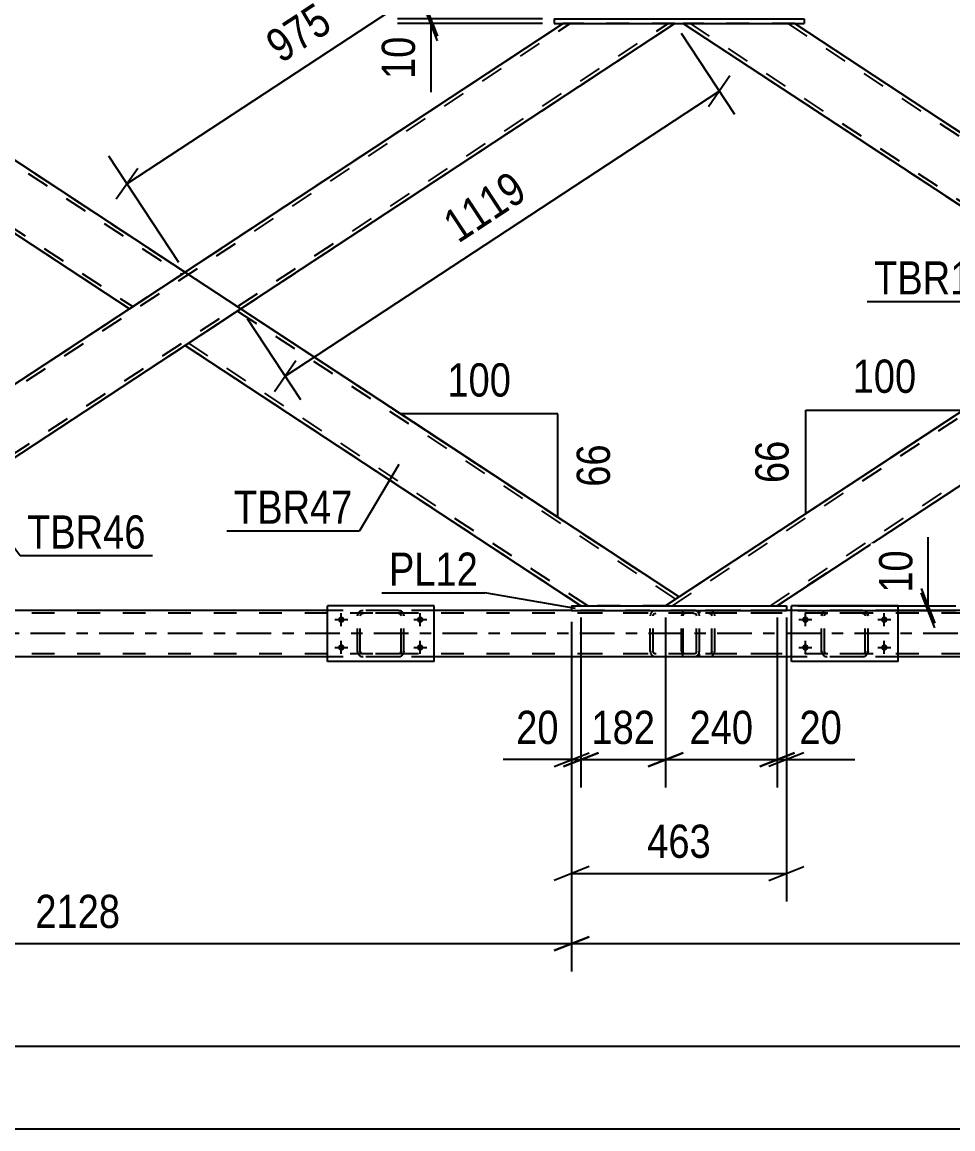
# Model space of a CAD drawing. Header units: millimetres. Extents: x -851 to 338, y -786 to 55.
# Drawn here: x -314.4 to -234.2, y -100.6 to -5.2 of the extents above; entities that cross this region are included whole.
import ezdxf

# ---------------------------------------------------------------- set-up
doc = ezdxf.new("R2010")
doc.units = ezdxf.units.MM
doc.linetypes.add('DXK_LINE_DOT2', pattern=[3.9198, 1.9599, -1.9599])
doc.linetypes.add('DXK_LINE_DOT3', pattern=[5.9187, 2.979, -0.9799, 0.9799, -0.9799])
doc.styles.add('Arial Narrow', font='ARIALN.TTF', dxfattribs={"height": 0.2})

# ---------------------------------------------------------------- blocks, each defined once
blk = doc.blocks.new('Part-232933133-4807 - 4785')
at = {"color": 7, "linetype": 'DXK_LINE_DOT2'}
for p, q in [((-182.609, -5.295), (-258.924, -55.494)), ((-258.342, -55.494), (-182.026, -5.295)), ((-258.342, -55.494), (-182.026, -5.295)), ((-249.899, -55.494), (-173.583, -5.295)), ((-249.899, -55.494), (-173.583, -5.295)), ((-173.001, -5.295), (-249.317, -55.494)), ((-257.77, -54.734), (-258.924, -55.494)), ((-258.924, -55.494), (-258.924, -55.494)), ((-258.924, -55.494), (-249.317, -55.494))]:
    blk.add_line(p, q, dxfattribs=at)
at = {"color": 2, "linetype": 'Continuous'}
for p, q in [((-220.007, -29.894), (-257.77, -54.734)), ((-215.203, -33.054), (-249.317, -55.494))]:
    blk.add_line(p, q, dxfattribs=at)
blk = doc.blocks.new('Part-232933133-4827 - 4785')
at = {"color": 7, "linetype": 'DXK_LINE_DOT2'}
for p, q in [((-267.743, -5.295), (-344.059, -55.494)), ((-343.476, -55.494), (-267.161, -5.295)), ((-343.476, -55.494), (-267.161, -5.295)), ((-335.033, -55.494), (-258.717, -5.295)), ((-335.033, -55.494), (-258.717, -5.295)), ((-258.135, -5.295), (-334.451, -55.494)), ((-258.135, -5.295), (-267.743, -5.295)), ((-258.135, -5.295), (-258.135, -5.295)), ((-300.337, -26.734), (-305.141, -29.894)), ((-295.533, -29.894), (-300.337, -33.054))]:
    blk.add_line(p, q, dxfattribs=at)
at = {"color": 2, "linetype": 'Continuous'}
for p, q in [((-267.743, -5.295), (-300.337, -26.734)), ((-258.135, -5.295), (-295.533, -29.894)), ((-305.141, -29.894), (-342.904, -54.734)), ((-300.337, -33.054), (-334.451, -55.494))]:
    blk.add_line(p, q, dxfattribs=at)
blk = doc.blocks.new('Part-232933133-4842 - 4785')
at = {"color": 2, "linetype": 'Continuous'}
for p, q in [((-296.116, -30.277), (-300.337, -33.054)), ((-295.533, -29.894), (-296.116, -30.277)), ((-295.533, -29.894), (-257.77, -54.734)), ((-295.533, -29.894), (-295.533, -29.894)), ((-300.337, -33.054), (-300.337, -33.054)), ((-300.337, -33.054), (-266.224, -55.494)), ((-257.77, -54.734), (-258.924, -55.494))]:
    blk.add_line(p, q, dxfattribs=at)
at = {"color": 7, "linetype": 'DXK_LINE_DOT2'}
for p, q in [((-295.824, -30.086), (-295.824, -30.086)), ((-295.824, -30.086), (-258.061, -54.926)), ((-295.824, -30.086), (-258.061, -54.926)), ((-295.533, -29.894), (-257.77, -54.734)), ((-300.337, -33.054), (-266.224, -55.494)), ((-300.337, -33.054), (-300.337, -33.054)), ((-300.046, -32.863), (-300.024, -32.848)), ((-300.046, -32.863), (-300.046, -32.863)), ((-300.046, -32.863), (-265.641, -55.494)), ((-300.046, -32.863), (-265.641, -55.494)), ((-299.755, -32.671), (-299.755, -32.671)), ((-299.755, -32.671), (-299.755, -32.671)), ((-258.924, -55.494), (-266.224, -55.494))]:
    blk.add_line(p, q, dxfattribs=at)
blk = doc.blocks.new('Part-232933133-4921 - 4785')
at = {"color": 7, "linetype": 'DXK_LINE_DOT2'}
for p, q in [((-257.532, -56.19), (-257.552, -56.374)), ((-257.473, -56.034), (-257.532, -56.19)), ((-257.385, -55.93), (-257.473, -56.034)), ((-257.417, -56.374), (-257.407, -56.282)), ((-257.407, -56.282), (-257.377, -56.204)), ((-257.282, -55.894), (-257.385, -55.93)), ((-257.377, -56.204), (-257.333, -56.152)), ((-257.333, -56.152), (-257.282, -56.134)), ((-249.617, -55.894), (-257.282, -55.894)), ((-249.617, -56.134), (-257.282, -56.134)), ((-256.005, -55.894), (-256.005, -56.134)), ((-254.998, -55.93), (-255.19, -55.894)), ((-255.19, -56.134), (-255.094, -56.152)), ((-255.094, -56.152), (-255.012, -56.204)), ((-255.012, -56.204), (-254.958, -56.282)), ((-254.958, -56.282), (-254.939, -56.374)), ((-254.723, -56.204), (-254.726, -56.19)), ((-254.687, -56.374), (-254.723, -56.204)), ((-257.552, -59.414), (-257.552, -56.374)), ((-257.417, -59.414), (-257.417, -56.374)), ((-254.939, -59.414), (-254.939, -56.374)), ((-254.687, -59.414), (-254.687, -56.374)), ((-257.552, -59.414), (-257.532, -59.597)), ((-257.532, -59.597), (-257.473, -59.753)), ((-257.473, -59.753), (-257.385, -59.857)), ((-257.407, -59.505), (-257.417, -59.414)), ((-257.377, -59.583), (-257.407, -59.505)), ((-257.385, -59.857), (-257.282, -59.894)), ((-257.333, -59.635), (-257.377, -59.583)), ((-257.282, -59.654), (-257.333, -59.635)), ((-249.617, -59.654), (-257.282, -59.654)), ((-249.617, -59.894), (-257.282, -59.894)), ((-256.005, -59.894), (-256.005, -59.654)), ((-255.094, -59.635), (-255.19, -59.654)), ((-255.19, -59.894), (-254.998, -59.857)), ((-255.012, -59.583), (-255.094, -59.635)), ((-254.958, -59.505), (-255.012, -59.583)), ((-254.939, -59.414), (-254.958, -59.505)), ((-254.726, -59.597), (-254.707, -59.505)), ((-254.707, -59.505), (-254.687, -59.414))]:
    blk.add_line(p, q, dxfattribs=at)
for centre, start, end in [((-255.176, -56.389), 23.84913, 68.80564), ((-255.176, -59.398), 291.19436, 336.15087)]:
    blk.add_arc(centre, 0.492, start, end, dxfattribs=at)
blk = doc.blocks.new('Part-232933133-4928 - 4785')
at = {"color": 7, "linetype": 'DXK_LINE_DOT2'}
for p, q in [((-256.516, -55.894), (-266.259, -55.894)), ((-256.516, -56.134), (-266.259, -56.134)), ((-260.226, -56.204), (-260.262, -56.374)), ((-260.223, -56.19), (-260.226, -56.204)), ((-260.007, -56.374), (-259.987, -56.282)), ((-259.987, -56.282), (-259.932, -56.204)), ((-259.751, -55.894), (-259.947, -55.93)), ((-259.932, -56.204), (-259.849, -56.152)), ((-259.849, -56.152), (-259.751, -56.134)), ((-256.321, -55.93), (-256.516, -55.894)), ((-256.516, -56.134), (-256.418, -56.152)), ((-256.418, -56.152), (-256.336, -56.204)), ((-256.336, -56.204), (-256.28, -56.282)), ((-256.28, -56.282), (-256.261, -56.374)), ((-256.041, -56.204), (-256.044, -56.19)), ((-256.005, -56.374), (-256.041, -56.204)), ((-260.262, -59.414), (-260.262, -56.374)), ((-260.007, -59.414), (-260.007, -56.374)), ((-256.261, -59.414), (-256.261, -56.374)), ((-256.005, -59.414), (-256.005, -56.374)), ((-256.516, -59.654), (-266.259, -59.654)), ((-256.516, -59.894), (-266.259, -59.894)), ((-260.262, -59.414), (-260.243, -59.505)), ((-260.243, -59.505), (-260.223, -59.597)), ((-259.987, -59.505), (-260.007, -59.414)), ((-259.932, -59.583), (-259.987, -59.505)), ((-259.947, -59.857), (-259.751, -59.894)), ((-259.849, -59.635), (-259.932, -59.583)), ((-259.751, -59.654), (-259.849, -59.635)), ((-256.418, -59.635), (-256.516, -59.654)), ((-256.516, -59.894), (-256.321, -59.857)), ((-256.336, -59.583), (-256.418, -59.635)), ((-256.28, -59.505), (-256.336, -59.583)), ((-256.261, -59.414), (-256.28, -59.505)), ((-256.044, -59.597), (-256.025, -59.505)), ((-256.025, -59.505), (-256.005, -59.414))]:
    blk.add_line(p, q, dxfattribs=at)
for centre, start, end in [((-259.771, -56.394), 110.75832, 155.68004), ((-256.497, -56.394), 24.31996, 69.24168), ((-259.771, -59.393), 204.31996, 249.24168), ((-256.497, -59.393), 290.75832, 335.68004)]:
    blk.add_arc(centre, 0.496, start, end, dxfattribs=at)
blk = doc.blocks.new('Part-232933133-5012 - 4785')
at = {"color": 2, "linetype": 'Continuous'}
for p, q in [((-342.539, -5.295), (-305.141, -29.894)), ((-332.931, -5.295), (-300.337, -26.734)), ((-305.141, -29.894), (-300.919, -27.117)), ((-300.919, -27.117), (-300.337, -26.734)), ((-300.337, -26.734), (-300.337, -26.734)), ((-305.141, -29.894), (-305.141, -29.894))]:
    blk.add_line(p, q, dxfattribs=at)
at = {"color": 7, "linetype": 'DXK_LINE_DOT2'}
for p, q in [((-305.141, -29.894), (-342.539, -5.295)), ((-342.539, -5.295), (-342.539, -5.295)), ((-332.931, -5.295), (-342.539, -5.295)), ((-341.957, -5.295), (-304.85, -29.703)), ((-341.957, -5.295), (-304.85, -29.703)), ((-333.514, -5.295), (-300.628, -26.926)), ((-333.514, -5.295), (-300.628, -26.926)), ((-332.931, -5.295), (-300.337, -26.734)), ((-300.382, -26.764), (-300.919, -27.117)), ((-300.628, -26.926), (-300.628, -26.926)), ((-304.559, -29.511), (-304.559, -29.511)), ((-304.559, -29.511), (-304.559, -29.511)), ((-305.141, -29.894), (-305.141, -29.894)), ((-304.85, -29.703), (-304.828, -29.688)), ((-304.85, -29.703), (-304.85, -29.703))]:
    blk.add_line(p, q, dxfattribs=at)
blk = doc.blocks.new('Part-232933133-5017 - 4785')
at = {"color": 2, "linetype": 'Continuous'}
for p, q in [((-257.405, -5.295), (-220.007, -29.894)), ((-247.797, -5.295), (-215.203, -26.734)), ((-220.007, -29.894), (-215.785, -27.117)), ((-215.785, -27.117), (-215.203, -26.734)), ((-215.203, -26.734), (-215.203, -26.734)), ((-220.007, -29.894), (-220.007, -29.894))]:
    blk.add_line(p, q, dxfattribs=at)
at = {"color": 7, "linetype": 'DXK_LINE_DOT2'}
for p, q in [((-220.007, -29.894), (-257.405, -5.295)), ((-257.405, -5.295), (-257.405, -5.295)), ((-247.797, -5.295), (-257.405, -5.295)), ((-256.823, -5.295), (-219.716, -29.703)), ((-256.823, -5.295), (-219.716, -29.703)), ((-248.38, -5.295), (-215.494, -26.926)), ((-248.38, -5.295), (-215.494, -26.926)), ((-247.797, -5.295), (-215.203, -26.734)), ((-215.247, -26.764), (-215.785, -27.117)), ((-215.494, -26.926), (-215.494, -26.926)), ((-219.425, -29.511), (-219.425, -29.511)), ((-219.425, -29.511), (-219.425, -29.511)), ((-220.007, -29.894), (-220.007, -29.894)), ((-219.716, -29.703), (-219.694, -29.688)), ((-219.716, -29.703), (-219.716, -29.703))]:
    blk.add_line(p, q, dxfattribs=at)
blk = doc.blocks.new('Part-232933133-5034 - 4785')
at = {"color": 2, "linetype": 'Continuous'}
for p, q in [((-268.543, -4.895), (-268.543, -5.295)), ((-268.543, -4.895), (-246.997, -4.895)), ((-268.543, -5.295), (-246.997, -5.295)), ((-246.997, -4.895), (-246.997, -5.295))]:
    blk.add_line(p, q, dxfattribs=at)
blk = doc.blocks.new('Part-232933133-5109 - 4785')
at = {"color": 2, "linetype": 'Continuous'}
for p, q in [((-267.024, -55.494), (-267.024, -55.894)), ((-267.024, -55.494), (-248.517, -55.494)), ((-267.024, -55.894), (-248.517, -55.894)), ((-248.517, -55.494), (-248.517, -55.894))]:
    blk.add_line(p, q, dxfattribs=at)
blk = doc.blocks.new('Part-232933133-5177 - 4785')
at = {"color": 7, "linetype": 'DXK_LINE_DOT2'}
for p, q in [((-150.879, -56.134), (-823.016, -56.134)), ((-278.879, -55.894), (-288.079, -55.894)), ((-248.517, -55.894), (-267.024, -55.894)), ((-238.879, -55.894), (-248.079, -55.894)), ((-150.879, -59.654), (-823.016, -59.654)), ((-278.879, -59.894), (-288.079, -59.894)), ((-238.879, -59.894), (-248.079, -59.894))]:
    blk.add_line(p, q, dxfattribs=at)
at = {"color": 2, "linetype": 'Continuous'}
for p, q in [((-288.079, -55.894), (-318.879, -55.894)), ((-267.024, -55.894), (-278.879, -55.894)), ((-248.079, -55.894), (-248.517, -55.894)), ((-208.079, -55.894), (-238.879, -55.894)), ((-288.079, -59.894), (-318.879, -59.894)), ((-248.079, -59.894), (-278.879, -59.894)), ((-208.079, -59.894), (-238.879, -59.894))]:
    blk.add_line(p, q, dxfattribs=at)
at = {"color": 7, "linetype": 'DXK_LINE_DOT3'}
blk.add_line((-150.879, -57.894), (-823.016, -57.894), dxfattribs=at)
blk = doc.blocks.new('Bolt-232933133-59344 - 4785')
at = {"linetype": 'Continuous'}
for points in [[(-286.879, -56.414, -1), (-286.879, -56.974, -1)], [(-280.079, -56.414, -1), (-280.079, -56.974, -1)], [(-286.879, -58.814, -1), (-286.879, -59.374, -1)], [(-280.079, -58.814, -1), (-280.079, -59.374, -1)]]:
    blk.add_hatch(color=1, dxfattribs=at).paths.add_polyline_path(points)
at = {"color": 1, "linetype": 'Continuous'}
for p, q in [((-286.879, -57.254), (-286.879, -56.134)), ((-280.079, -57.254), (-280.079, -56.134)), ((-287.439, -56.694), (-286.319, -56.694)), ((-280.639, -56.694), (-279.519, -56.694)), ((-287.439, -59.094), (-286.319, -59.094)), ((-286.879, -59.654), (-286.879, -58.534)), ((-280.639, -59.094), (-279.519, -59.094)), ((-280.079, -59.654), (-280.079, -58.534))]:
    blk.add_line(p, q, dxfattribs=at)
blk = doc.blocks.new('Part-232933133-59251 - 4785')
at = {"color": 7, "linetype": 'DXK_LINE_DOT2'}
for p, q in [((-245.479, -56.374), (-245.443, -56.19)), ((-245.443, -56.19), (-245.479, -56.374)), ((-245.239, -56.374), (-245.221, -56.282)), ((-245.221, -56.282), (-245.169, -56.204)), ((-245.183, -55.93), (-244.999, -55.894)), ((-244.999, -55.894), (-245.183, -55.93)), ((-245.169, -56.204), (-245.091, -56.152)), ((-245.091, -56.152), (-244.999, -56.134)), ((-241.959, -55.894), (-244.999, -55.894)), ((-241.959, -56.134), (-244.999, -56.134)), ((-241.959, -55.894), (-241.776, -55.93)), ((-241.776, -55.93), (-241.959, -55.894)), ((-241.959, -56.134), (-241.867, -56.152)), ((-241.867, -56.152), (-241.79, -56.204)), ((-241.79, -56.204), (-241.737, -56.282)), ((-241.737, -56.282), (-241.719, -56.374)), ((-241.516, -56.19), (-241.479, -56.374)), ((-241.479, -56.374), (-241.516, -56.19)), ((-245.479, -59.414), (-245.479, -56.374)), ((-245.239, -59.414), (-245.239, -56.374)), ((-241.719, -59.414), (-241.719, -56.374)), ((-241.479, -59.414), (-241.479, -56.374)), ((-245.443, -59.597), (-245.479, -59.414)), ((-245.479, -59.414), (-245.443, -59.597)), ((-245.221, -59.505), (-245.239, -59.414)), ((-245.169, -59.583), (-245.221, -59.505)), ((-244.999, -59.894), (-245.183, -59.857)), ((-245.183, -59.857), (-244.999, -59.894)), ((-245.091, -59.635), (-245.169, -59.583)), ((-244.999, -59.654), (-245.091, -59.635)), ((-241.959, -59.654), (-244.999, -59.654)), ((-241.959, -59.894), (-244.999, -59.894)), ((-241.867, -59.635), (-241.959, -59.654)), ((-241.776, -59.857), (-241.959, -59.894)), ((-241.959, -59.894), (-241.776, -59.857)), ((-241.79, -59.583), (-241.867, -59.635)), ((-241.737, -59.505), (-241.79, -59.583)), ((-241.719, -59.414), (-241.737, -59.505)), ((-241.479, -59.414), (-241.516, -59.597)), ((-241.516, -59.597), (-241.479, -59.414))]:
    blk.add_line(p, q, dxfattribs=at)
at = {"color": 7, "linetype": 'DXK_LINE_DOT3'}
blk.add_line((-243.479, -57.894), (-243.479, -57.894), dxfattribs=at)
at = {"color": 7, "linetype": 'DXK_LINE_DOT2'}
for centre, start, end in [((-244.999, -56.374), 112.5, 157.5), ((-244.999, -56.374), 112.5, 157.5), ((-241.959, -56.374), 22.5, 67.5), ((-241.959, -56.374), 22.5, 67.5), ((-244.999, -59.414), 202.5, 247.5), ((-244.999, -59.414), 202.5, 247.5), ((-241.959, -59.414), 292.5, 337.5), ((-241.959, -59.414), 292.5, 337.5)]:
    blk.add_arc(centre, 0.48, start, end, dxfattribs=at)
blk = doc.blocks.new('Part-232933133-59252 - 4785')
at = {"color": 2, "linetype": 'Continuous'}
for p, q in [((-238.879, -55.494), (-248.079, -55.494)), ((-248.079, -60.294), (-248.079, -55.494)), ((-238.879, -60.294), (-238.879, -55.494)), ((-238.879, -60.294), (-248.079, -60.294))]:
    blk.add_line(p, q, dxfattribs=at)
blk = doc.blocks.new('Part-232933133-59254 - 4785')
at = {"color": 7, "linetype": 'DXK_LINE_DOT2'}
for p, q in [((-285.479, -56.374), (-285.443, -56.19)), ((-285.443, -56.19), (-285.479, -56.374)), ((-285.239, -56.374), (-285.221, -56.282)), ((-285.221, -56.282), (-285.169, -56.204)), ((-285.183, -55.93), (-284.999, -55.894)), ((-284.999, -55.894), (-285.183, -55.93)), ((-285.169, -56.204), (-285.091, -56.152)), ((-285.091, -56.152), (-284.999, -56.134)), ((-281.959, -55.894), (-284.999, -55.894)), ((-281.959, -56.134), (-284.999, -56.134)), ((-281.959, -55.894), (-281.776, -55.93)), ((-281.776, -55.93), (-281.959, -55.894)), ((-281.959, -56.134), (-281.867, -56.152)), ((-281.867, -56.152), (-281.79, -56.204)), ((-281.79, -56.204), (-281.737, -56.282)), ((-281.737, -56.282), (-281.719, -56.374)), ((-281.516, -56.19), (-281.479, -56.374)), ((-281.479, -56.374), (-281.516, -56.19)), ((-285.479, -59.414), (-285.479, -56.374)), ((-285.239, -59.414), (-285.239, -56.374)), ((-281.719, -59.414), (-281.719, -56.374)), ((-281.479, -59.414), (-281.479, -56.374)), ((-285.443, -59.597), (-285.479, -59.414)), ((-285.479, -59.414), (-285.443, -59.597)), ((-285.221, -59.505), (-285.239, -59.414)), ((-285.169, -59.583), (-285.221, -59.505)), ((-284.999, -59.894), (-285.183, -59.857)), ((-285.183, -59.857), (-284.999, -59.894)), ((-285.091, -59.635), (-285.169, -59.583)), ((-284.999, -59.654), (-285.091, -59.635)), ((-281.959, -59.654), (-284.999, -59.654)), ((-281.959, -59.894), (-284.999, -59.894)), ((-281.867, -59.635), (-281.959, -59.654)), ((-281.776, -59.857), (-281.959, -59.894)), ((-281.959, -59.894), (-281.776, -59.857)), ((-281.79, -59.583), (-281.867, -59.635)), ((-281.737, -59.505), (-281.79, -59.583)), ((-281.719, -59.414), (-281.737, -59.505)), ((-281.479, -59.414), (-281.516, -59.597)), ((-281.516, -59.597), (-281.479, -59.414))]:
    blk.add_line(p, q, dxfattribs=at)
at = {"color": 7, "linetype": 'DXK_LINE_DOT3'}
blk.add_line((-283.479, -57.894), (-283.479, -57.894), dxfattribs=at)
at = {"color": 7, "linetype": 'DXK_LINE_DOT2'}
for centre, start, end in [((-284.999, -56.374), 112.5, 157.5), ((-284.999, -56.374), 112.5, 157.5), ((-281.959, -56.374), 22.5, 67.5), ((-281.959, -56.374), 22.5, 67.5), ((-284.999, -59.414), 202.5, 247.5), ((-284.999, -59.414), 202.5, 247.5), ((-281.959, -59.414), 292.5, 337.5), ((-281.959, -59.414), 292.5, 337.5)]:
    blk.add_arc(centre, 0.48, start, end, dxfattribs=at)
blk = doc.blocks.new('Part-232933133-59255 - 4785')
at = {"color": 2, "linetype": 'Continuous'}
for p, q in [((-278.879, -55.494), (-288.079, -55.494)), ((-288.079, -60.294), (-288.079, -55.494)), ((-278.879, -60.294), (-278.879, -55.494)), ((-278.879, -60.294), (-288.079, -60.294))]:
    blk.add_line(p, q, dxfattribs=at)
blk = doc.blocks.new('Bolt-232933133-59343 - 4785')
at = {"linetype": 'Continuous'}
for points in [[(-246.879, -56.414, -1), (-246.879, -56.974, -1)], [(-240.079, -56.414, -1), (-240.079, -56.974, -1)], [(-246.879, -58.814, -1), (-246.879, -59.374, -1)], [(-240.079, -58.814, -1), (-240.079, -59.374, -1)]]:
    blk.add_hatch(color=1, dxfattribs=at).paths.add_polyline_path(points)
at = {"color": 1, "linetype": 'Continuous'}
for p, q in [((-246.879, -57.254), (-246.879, -56.134)), ((-240.079, -57.254), (-240.079, -56.134)), ((-247.439, -56.694), (-246.319, -56.694)), ((-240.639, -56.694), (-239.519, -56.694)), ((-247.439, -59.094), (-246.319, -59.094)), ((-246.879, -59.654), (-246.879, -58.534)), ((-240.639, -59.094), (-239.519, -59.094)), ((-240.079, -59.654), (-240.079, -58.534))]:
    blk.add_line(p, q, dxfattribs=at)
blk = doc.blocks.new('StraightDimension-232933133-25405 - 4785')
at = {"color": 7, "linetype": 'Continuous'}
for p, q in [((-268.292, -4.459), (-274.32, 4.705)), ((-273.677, 0.998), (-271.831, 3.649)), ((-305.348, -19.116), (-272.754, 2.324)), ((-300.887, -25.899), (-306.914, -16.735)), ((-304.425, -17.791), (-306.272, -20.442))]:
    blk.add_line(p, q, dxfattribs=at)
at = {"color": 0}
blk.add_wipeout([(-286.671, -5.933), (-288.979, -2.424), (-294.564, -6.097), (-292.256, -9.606)], dxfattribs=at)
at = {"color": 3, "style": 'Arial Narrow'}
blk.add_text('975', height=2.8633, rotation=33.33468, dxfattribs=at).set_placement((-292.084, -8.775))
blk = doc.blocks.new('StraightDimension-232933133-6889 - 4785')
at = {"color": 7, "linetype": 'Continuous'}
for p, q in [((-266.224, -56.494), (-266.224, -71.165)), ((-258.924, -56.494), (-258.924, -71.165)), ((-267.724, -69.365), (-264.724, -68.165)), ((-257.424, -68.165), (-260.424, -69.365)), ((-266.224, -68.765), (-258.924, -68.765))]:
    blk.add_line(p, q, dxfattribs=at)
at = {"color": 0}
blk.add_wipeout([(-259.232, -68.015), (-259.232, -63.815), (-265.916, -63.815), (-265.916, -68.015)], dxfattribs=at)
at = {"color": 3, "style": 'Arial Narrow'}
blk.add_text('182', height=2.8633, dxfattribs=at).set_placement((-265.316, -67.415))
blk = doc.blocks.new('StraightDimension-232933133-25109 - 4785')
at = {"color": 7, "linetype": 'Continuous'}
for p, q in [((-279.775, -3.395), (-278.575, -6.395)), ((-278.575, -6.795), (-279.775, -3.795)), ((-269.543, -4.895), (-282.025, -4.895)), ((-269.543, -5.295), (-282.025, -5.295)), ((-279.175, -5.295), (-279.175, -4.895)), ((-279.175, -5.295), (-279.175, -11.201)), ((-279.175, -5.295), (-279.175, -11.201))]:
    blk.add_line(p, q, dxfattribs=at)
at = {"color": 0}
blk.add_wipeout([(-279.925, -5.82), (-284.125, -5.82), (-284.125, -10.676), (-279.925, -10.676)], dxfattribs=at)
at = {"color": 3, "style": 'Arial Narrow'}
blk.add_text('10', height=2.8633, rotation=90.00021, dxfattribs=at).set_placement((-280.525, -10.076))
blk = doc.blocks.new('StraightDimension-232933133-6881 - 4785')
at = {"color": 7, "linetype": 'Continuous'}
for p, q in [((-258.924, -56.494), (-258.924, -71.165)), ((-249.317, -56.494), (-249.317, -71.165)), ((-260.424, -69.365), (-257.424, -68.165)), ((-247.817, -68.165), (-250.817, -69.365)), ((-258.924, -68.765), (-249.317, -68.765))]:
    blk.add_line(p, q, dxfattribs=at)
at = {"color": 0}
blk.add_wipeout([(-250.778, -68.015), (-250.778, -63.815), (-257.463, -63.815), (-257.463, -68.015)], dxfattribs=at)
at = {"color": 3, "style": 'Arial Narrow'}
blk.add_text('240', height=2.8633, dxfattribs=at).set_placement((-256.863, -67.415))
blk = doc.blocks.new('StraightDimension-232933133-52159 - 4785')
at = {"color": 7, "linetype": 'Continuous'}
blk.add_line((-823.016, -93.466), (-107.453, -93.466), dxfattribs=at)
blk = doc.blocks.new('AngleDimension-232933133-6412 - 4785')
at = {"color": 7, "linetype": 'Continuous'}
for p, q in [((-303.237, -24.827), (-281.759, -38.955)), ((-268.224, -38.955), (-281.759, -38.955)), ((-268.224, -47.858), (-281.759, -38.955)), ((-268.224, -47.858), (-268.224, -38.955))]:
    blk.add_line(p, q, dxfattribs=at)
at = {"color": 0}
for points in [[(-271.65, -38.055), (-271.65, -33.855), (-278.334, -33.855), (-278.334, -38.055)], [(-263.125, -40.978), (-267.325, -40.978), (-267.324, -45.834), (-263.124, -45.834)]]:
    blk.add_wipeout(points, dxfattribs=at)
at = {"color": 3, "style": 'Arial Narrow'}
blk.add_text('100', height=2.8633, dxfattribs=at).set_placement((-277.734, -37.455))
blk.add_text('66', height=2.8633, rotation=90.00021, dxfattribs=at).set_placement((-263.724, -45.234))
blk = doc.blocks.new('StraightDimension-232933133-5732 - 4785')
at = {"color": 7, "linetype": 'Continuous'}
for p, q in [((-236.311, -55.494), (-236.311, -49.587)), ((-236.311, -55.494), (-236.311, -49.587)), ((-236.911, -53.994), (-235.711, -56.994)), ((-235.711, -57.394), (-236.911, -54.394)), ((-247.517, -55.494), (-233.911, -55.494)), ((-247.517, -55.894), (-233.911, -55.894)), ((-236.311, -55.894), (-236.311, -55.494))]:
    blk.add_line(p, q, dxfattribs=at)
at = {"color": 0}
blk.add_wipeout([(-237.061, -50.112), (-241.261, -50.112), (-241.261, -54.969), (-237.061, -54.969)], dxfattribs=at)
at = {"color": 3, "style": 'Arial Narrow'}
blk.add_text('10', height=2.8633, rotation=90.00021, dxfattribs=at).set_placement((-237.661, -54.369))
blk = doc.blocks.new('StraightDimension-232933133-25419 - 4785')
at = {"color": 7, "linetype": 'Continuous'}
for p, q in [((-257.586, -6.13), (-252.991, -13.115)), ((-255.233, -12.436), (-253.386, -9.785)), ((-291.708, -35.71), (-254.31, -11.11)), ((-294.984, -30.73), (-290.389, -37.715)), ((-290.784, -34.384), (-292.631, -37.036))]:
    blk.add_line(p, q, dxfattribs=at)
at = {"color": 0}
blk.add_wipeout([(-269.865, -20.445), (-272.173, -16.936), (-279.285, -21.614), (-276.977, -25.123)], dxfattribs=at)
at = {"color": 3, "style": 'Arial Narrow'}
blk.add_text('1119', height=2.8633, rotation=33.33468, dxfattribs=at).set_placement((-276.805, -24.292))
blk = doc.blocks.new('StraightDimension-232933133-6873 - 4785')
at = {"color": 7, "linetype": 'Continuous'}
for p, q in [((-267.024, -56.894), (-267.024, -71.165)), ((-266.224, -56.494), (-266.224, -71.165)), ((-268.524, -69.365), (-265.524, -68.165)), ((-264.724, -68.165), (-267.724, -69.365)), ((-267.024, -68.765), (-272.93, -68.765)), ((-267.024, -68.765), (-272.93, -68.765)), ((-267.024, -68.765), (-266.224, -68.765))]:
    blk.add_line(p, q, dxfattribs=at)
at = {"color": 0}
blk.add_wipeout([(-267.549, -68.015), (-267.549, -63.815), (-272.405, -63.815), (-272.405, -68.015)], dxfattribs=at)
at = {"color": 3, "style": 'Arial Narrow'}
blk.add_text('20', height=2.8633, dxfattribs=at).set_placement((-271.805, -67.415))
blk = doc.blocks.new('StraightDimension-232933133-6897 - 4785')
at = {"color": 7, "linetype": 'Continuous'}
for p, q in [((-249.317, -56.494), (-249.317, -71.165)), ((-248.517, -56.494), (-248.517, -71.165)), ((-250.817, -69.365), (-247.817, -68.165)), ((-247.017, -68.165), (-250.017, -69.365)), ((-249.317, -68.765), (-248.517, -68.765)), ((-248.517, -68.765), (-242.61, -68.765)), ((-248.517, -68.765), (-242.61, -68.765))]:
    blk.add_line(p, q, dxfattribs=at)
at = {"color": 0}
blk.add_wipeout([(-243.135, -68.015), (-243.135, -63.815), (-247.992, -63.815), (-247.992, -68.015)], dxfattribs=at)
at = {"color": 3, "style": 'Arial Narrow'}
blk.add_text('20', height=2.8633, dxfattribs=at).set_placement((-247.392, -67.415))
blk = doc.blocks.new('StraightDimension-232933133-6906 - 4785')
at = {"color": 7, "linetype": 'Continuous'}
for p, q in [((-267.024, -56.894), (-267.024, -80.982)), ((-248.517, -56.894), (-248.517, -80.982)), ((-265.524, -77.982), (-268.524, -79.182)), ((-250.017, -79.182), (-247.017, -77.982)), ((-267.024, -78.582), (-248.517, -78.582))]:
    blk.add_line(p, q, dxfattribs=at)
at = {"color": 0}
blk.add_wipeout([(-254.428, -77.832), (-254.428, -73.632), (-261.112, -73.632), (-261.112, -77.832)], dxfattribs=at)
at = {"color": 3, "style": 'Arial Narrow'}
blk.add_text('463', height=2.8633, dxfattribs=at).set_placement((-260.512, -77.232))
blk = doc.blocks.new('StraightDimension-232933133-52022 - 4785')
at = {"color": 7, "linetype": 'Continuous'}
for p, q in [((-267.024, -56.894), (-267.024, -87.031)), ((-265.524, -84.031), (-268.524, -85.231)), ((-267.024, -84.631), (-181.889, -84.631))]:
    blk.add_line(p, q, dxfattribs=at)
blk = doc.blocks.new('StraightDimension-232933133-52023 - 4785')
at = {"color": 7, "linetype": 'Continuous'}
for p, q in [((-267.024, -56.894), (-267.024, -87.031)), ((-352.158, -84.631), (-267.024, -84.631)), ((-268.524, -85.231), (-265.524, -84.031))]:
    blk.add_line(p, q, dxfattribs=at)
at = {"color": 0}
blk.add_wipeout([(-305.334, -83.881), (-305.334, -79.681), (-313.847, -79.681), (-313.847, -83.881)], dxfattribs=at)
at = {"color": 3, "style": 'Arial Narrow'}
blk.add_text('2128', height=2.8633, dxfattribs=at).set_placement((-313.247, -83.281))
blk = doc.blocks.new('StraightDimension-232933133-52232 - 4785')
at = {"color": 7, "linetype": 'Continuous'}
blk.add_line((-823.656, -100.601), (-106.813, -100.601), dxfattribs=at)
blk = doc.blocks.new('AngleDimension-232933133-71762 - 4785')
at = {"color": 7, "linetype": 'Continuous'}
for p, q in [((-246.83, -38.635), (-233.295, -38.635)), ((-246.83, -47.538), (-233.295, -38.635)), ((-246.83, -47.538), (-246.83, -38.635)), ((-239.507, -42.721), (-233.295, -38.635))]:
    blk.add_line(p, q, dxfattribs=at)
at = {"color": 0}
for points in [[(-236.72, -37.735), (-236.72, -33.535), (-243.405, -33.535), (-243.405, -37.735)], [(-247.73, -40.658), (-251.93, -40.658), (-251.93, -45.515), (-247.73, -45.515)]]:
    blk.add_wipeout(points, dxfattribs=at)
at = {"color": 3, "style": 'Arial Narrow'}
blk.add_text('100', height=2.8633, dxfattribs=at).set_placement((-242.805, -37.135))
blk.add_text('66', height=2.8633, rotation=90.00021, dxfattribs=at).set_placement((-248.33, -44.915))
blk = doc.blocks.new('Mark-232933133-4823 - 4785')
at = {"color": 30, "linetype": 'Continuous'}
for p, q in [((-319.501, -44.605), (-314.565, -51.167)), ((-314.565, -51.167), (-303.137, -51.167))]:
    blk.add_line(p, q, dxfattribs=at)
at = {"color": 0}
blk.add_wipeout([(-303.737, -50.567), (-303.737, -47.567), (-313.965, -47.567), (-313.965, -50.567)], dxfattribs=at)
blk.add_wipeout([(-303.737, -50.567), (-303.737, -47.567), (-313.965, -47.567), (-313.965, -50.567)], dxfattribs=at)
at = {"color": 3, "style": 'Arial Narrow'}
blk.add_text('TBR46', height=2.8633, dxfattribs=at).set_placement((-313.965, -50.567))
blk = doc.blocks.new('Mark-232933133-4838 - 4785')
at = {"color": 30, "linetype": 'Continuous'}
for p in [(-281.925, -43.328), (-296.729, -49.027)]:
    blk.add_line(p, (-285.302, -49.027), dxfattribs=at)
at = {"color": 0}
blk.add_wipeout([(-285.902, -48.427), (-285.902, -45.427), (-296.129, -45.427), (-296.129, -48.427)], dxfattribs=at)
blk.add_wipeout([(-285.902, -48.427), (-285.902, -45.427), (-296.129, -45.427), (-296.129, -48.427)], dxfattribs=at)
at = {"color": 3, "style": 'Arial Narrow'}
blk.add_text('TBR47', height=2.8633, dxfattribs=at).set_placement((-296.129, -48.427))
blk = doc.blocks.new('Mark-232933133-5013 - 4785')
at = {"color": 30, "linetype": 'Continuous'}
for p in [(-224.359, -23.897), (-241.56, -29.254)]:
    blk.add_line(p, (-228.305, -29.254), dxfattribs=at)
at = {"color": 0}
blk.add_wipeout([(-228.905, -28.654), (-228.905, -25.654), (-240.96, -25.654), (-240.96, -28.654)], dxfattribs=at)
blk.add_wipeout([(-228.905, -28.654), (-228.905, -25.654), (-240.96, -25.654), (-240.96, -28.654)], dxfattribs=at)
at = {"color": 3, "style": 'Arial Narrow'}
blk.add_text('TBR170', height=2.8633, dxfattribs=at).set_placement((-240.96, -28.654))
blk = doc.blocks.new('Mark-232933133-5105 - 4785')
at = {"color": 30, "linetype": 'Continuous'}
for p in [(-283.373, -54.377), (-266.7, -55.721)]:
    blk.add_line(p, (-274.497, -54.377), dxfattribs=at)
at = {"color": 0}
blk.add_wipeout([(-275.097, -53.777), (-275.097, -50.777), (-282.773, -50.777), (-282.773, -53.777)], dxfattribs=at)
blk.add_wipeout([(-275.097, -53.777), (-275.097, -50.777), (-282.773, -50.777), (-282.773, -53.777)], dxfattribs=at)
at = {"color": 3, "style": 'Arial Narrow'}
blk.add_text('PL12', height=2.8633, dxfattribs=at).set_placement((-282.773, -53.777))

msp = doc.modelspace()

# ---------------------------------------------------------------- block references
for name in ['Part-232933133-4827 - 4785', 'Part-232933133-5012 - 4785', 'Part-232933133-5034 - 4785', 'Part-232933133-4807 - 4785', 'Part-232933133-5017 - 4785', 'Part-232933133-4842 - 4785', 'Part-232933133-5177 - 4785', 'Part-232933133-59255 - 4785', 'Bolt-232933133-59344 - 4785', 'Part-232933133-59254 - 4785', 'Part-232933133-5109 - 4785', 'Part-232933133-4928 - 4785', 'Part-232933133-4921 - 4785', 'Part-232933133-59252 - 4785', 'Bolt-232933133-59343 - 4785', 'Part-232933133-59251 - 4785']:
    msp.add_blockref(name, (0, 0))

# ---------------------------------------------------------------- next in the draw order: block references
for name in ['StraightDimension-232933133-25405 - 4785', 'Mark-232933133-5013 - 4785', 'AngleDimension-232933133-71762 - 4785', 'Mark-232933133-5105 - 4785', 'StraightDimension-232933133-6889 - 4785']:
    msp.add_blockref(name, (0, 0))

# ---------------------------------------------------------------- next in the draw order: block references
for name in ['StraightDimension-232933133-25109 - 4785', 'AngleDimension-232933133-6412 - 4785', 'StraightDimension-232933133-6881 - 4785']:
    msp.add_blockref(name, (0, 0))

# ---------------------------------------------------------------- next in the draw order: block references
for name in ['StraightDimension-232933133-25419 - 4785', 'Mark-232933133-4838 - 4785', 'Mark-232933133-4823 - 4785', 'StraightDimension-232933133-5732 - 4785', 'StraightDimension-232933133-52159 - 4785']:
    msp.add_blockref(name, (0, 0))

# ---------------------------------------------------------------- next in the draw order: block references
for name in ['StraightDimension-232933133-6873 - 4785', 'StraightDimension-232933133-6897 - 4785']:
    msp.add_blockref(name, (0, 0))

# ---------------------------------------------------------------- next in the draw order: block references
msp.add_blockref('StraightDimension-232933133-6906 - 4785', (0, 0))

# ---------------------------------------------------------------- next in the draw order: block references
msp.add_blockref('StraightDimension-232933133-52022 - 4785', (0, 0))

# ---------------------------------------------------------------- next in the draw order: block references
msp.add_blockref('StraightDimension-232933133-52023 - 4785', (0, 0))

# ---------------------------------------------------------------- next in the draw order: block references
msp.add_blockref('StraightDimension-232933133-52232 - 4785', (0, 0))

doc.saveas('drawing.dxf')
